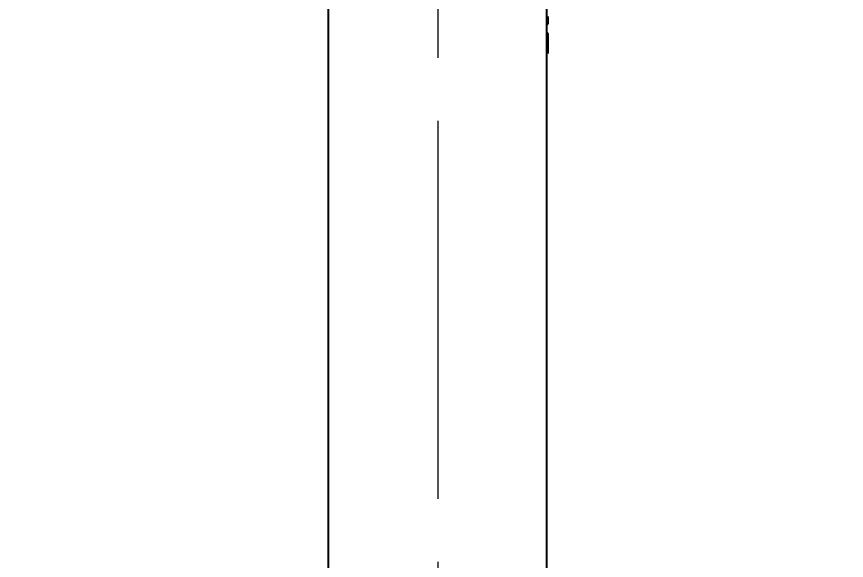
# Model space of a CAD drawing. Extents: x 0 to 3160, y 0 to 2315.
# Drawn here: x 2044.3 to 2127.9, y 695.3 to 750.1 of the extents above; entities that cross this region are included whole.
import ezdxf

# ---------------------------------------------------------------- set-up
doc = ezdxf.new("R2010")
doc.units = 0
doc.header["$LTSCALE"] = 4
doc.header["$MEASUREMENT"] = 0
doc.header["$PDMODE"] = 3
doc.header["$PDSIZE"] = -10
doc.linetypes.add('CENTER2', pattern=[28.575000000000003, 19.05, -3.175, 3.175, -3.175])
doc.layers.get('0').update_dxf_attribs({"linetype": 'CONTINUOUS'})
doc.layers.get('DEFPOINTS').update_dxf_attribs({"linetype": 'CONTINUOUS'})
doc.layers.add('Cneter', color=1, linetype='CENTER2', lineweight=13)
doc.layers.add('DEF_LAYER_ASSEM_MEMBER', color=7, linetype='CONTINUOUS')
doc.styles.add('Daelim Dimension', font='')
doc.styles.get('Daelim Dimension').set_extended_font_data('나눔고딕')
doc.dimstyles.new('DEFAULT', dxfattribs={"dimscale": 2, "dimtxt": 2, "dimasz": 2, "dimexe": 0, "dimexo": 2, "dimgap": 1, "dimtad": 1, "dimdec": 1, "dimzin": 9, "dimdsep": 46, "dimtxsty": 'Daelim Dimension', "dimcen": 0.5, "dimclrd": 252, "dimclre": 252, "dimclrt": 3, "dimadec": 1, "dimazin": 0, "dimtfac": 1, "dimtdec": 1, "dimtix": 1, "dimtmove": 0, "dimatfit": 3, "dimfxl": 1, "dimtolj": 1, "dimtzin": 1, "dimlwd": 9, "dimlwe": 9, "dimarcsym": 0})

# ---------------------------------------------------------------- blocks, each defined once
blk = doc.blocks.new('*D2')
at = {"color": 5, "lineweight": 9, "ltscale": 0.5, "transparency": 16777216}
for p, q in [((1734.295518273565, 1336.520911459731), (2418.230015357361, 1336.520911459731)), ((2416.230015357361, 491.877135540397), (2416.230015357361, 1328.520911459731)), ((2218.409677330765, 483.877135540397), (2418.230015357361, 483.877135540397))]:
    blk.add_line(p, q, dxfattribs=at)
at = {"color": 5, "ltscale": 0.5, "transparency": 16777216}
for points in [[(2414.896682024028, 1328.520911459731), (2417.563348690695, 1328.520911459731), (2416.230015357361, 1336.520911459731)], [(2414.896682024028, 491.877135540397), (2417.563348690695, 491.877135540397), (2416.230015357361, 483.877135540397)]]:
    blk.add_solid(points, dxfattribs=at)
at = {"layer": 'DEFPOINTS', "color": 0, "ltscale": 0.5, "transparency": 16777216}
for p in [(1730.295518273565, 1336.520911459731), (2416.230015357361, 1336.520911459731), (2214.409677330765, 483.877135540397)]:
    blk.add_point(p, dxfattribs=at)
at = {"color": 7, "ltscale": 0.5, "transparency": 16777216, "insert": (2400.524722081252, 908.4883360757387), "char_height": 20, "attachment_point": 5, "rotation": 90, "style": 'Daelim Dimension'}
blk.add_mtext('\\A1;(1140)', dxfattribs=at)

msp = doc.modelspace()

# ---------------------------------------------------------------- linework, layer by layer
at = {"layer": 'Cneter', "lineweight": 5, "ltscale": 0.5}
msp.add_line((2086.709677330765, 796.7268830087471), (2086.709677330765, 545.0779480649469), dxfattribs=at)
at = {"layer": 'DEF_LAYER_ASSEM_MEMBER', "color": 7, "linetype": 'Continuous'}
for p, q in [((2075.709677330765, 685.7253435997468), (2075.709677330765, 820.9170021630902)), ((2097.709677330765, 685.7253435997468), (2097.709677330765, 820.9170021948472)), ((2097.819664939264, 749.382474599747), (2097.819664939264, 750.1026603763469)), ((2097.819664939264, 746.382474599747), (2097.819664939264, 748.382474599747))]:
    msp.add_line(p, q, dxfattribs=at)
for points, start_tangent, end_tangent in [([(2097.758554394964, 749.3204633149469), (2097.785250734264, 749.3359661483469), (2097.819664232565, 749.3824746486468)], (0.8913475644045974, 0.4533205482106367), (-0.0004164060719752498, 0.9999999133029879)), ([(2097.819643186264, 748.382474840847), (2097.794750873764, 748.422027999047), (2097.720381429065, 748.4615811571468)], (-0.001490382245408361, 0.9999988893797647), (-0.9286451821925088, 0.3709691706741172)), ([(2097.754427181565, 748.318396937947), (2097.782943590365, 748.334416413647), (2097.819643186264, 748.382474840847)], (0.8972814333978731, 0.4414589780256578), (-0.001490382050932887, 0.9999988893800545))]:
    msp.add_spline(points, degree=3, dxfattribs=dict(at, start_tangent=start_tangent, end_tangent=end_tangent))

# ---------------------------------------------------------------- dimensions: what is measured, and where the dimension line sits
at = {"color": 5, "ltscale": 0.5}
dim = msp.add_linear_dim(base=(2416.230015357361, 1336.520911459731), p1=(2214.409677330765, 483.877135540397), p2=(1730.295518273565, 1336.520911459731), angle=90, text='(1140)', dimstyle='DEFAULT', override={"dimtxt": 10, "dimasz": 4, "dimexe": 1, "dimdec": 0, "dimclrd": 5, "dimclre": 5, "dimclrt": 7}, dxfattribs=at)
dim.commit()
dim.dimension.update_dxf_attribs({"geometry": '*D2', "text_midpoint": (2416.230015357361, 908.4883360757387), "dimtype": 160})

doc.saveas('drawing.dxf')
